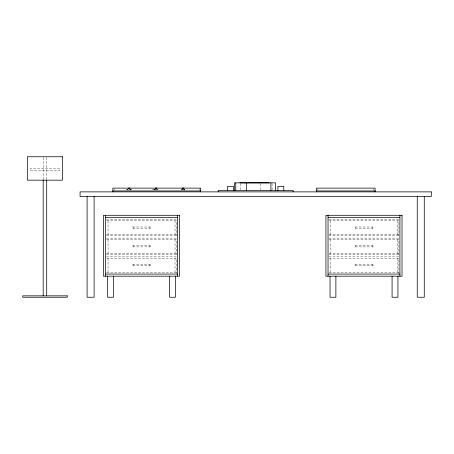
<?xml version="1.0" encoding="UTF-8"?>
<svg xmlns="http://www.w3.org/2000/svg" width="454" height="454" viewBox="0 0 454 454"><rect width="100%" height="100%" fill="white"/><g stroke="black" fill="none" stroke-linecap="round" stroke-linejoin="round"><path stroke-width="0.34" stroke-dasharray="2.27 1.7" d="M127.773 189.023L127.92 190.181M127.994 189.085L128.124 190.061M154.701 189.023L154.848 190.181M154.922 189.085L155.052 190.061M181.628 189.023L181.776 190.181M181.85 189.085L181.98 190.061M130.355 190.061L130.485 189.085M130.559 190.181L130.712 189.023M157.283 190.061L157.413 189.085M157.487 190.181L157.64 189.023M184.211 190.061L184.341 189.085M184.415 190.181L184.568 189.023M106.412 219.39L176.657 219.39M328.855 219.39L399.106 219.39M106.645 220.797L176.424 220.797L176.424 235.779M329.093 220.797L398.867 220.797L398.867 235.779M106.645 234.843L176.424 234.843M329.093 234.843L398.867 234.843M106.412 235.779L176.657 235.779M328.855 235.779L399.106 235.779M106.412 238.123L176.657 238.123M328.855 238.123L399.106 238.123M106.645 239.525L176.424 239.525L176.424 254.512M329.093 239.525L398.867 239.525L398.867 254.512M106.645 253.576L176.424 253.576M329.093 253.576L398.867 253.576M106.412 254.512L176.657 254.512M328.855 254.512L399.106 254.512M106.412 256.856L176.657 256.856M328.855 256.856L399.106 256.856M106.645 258.258L176.424 258.258L176.424 273.246M329.093 258.258L398.867 258.258L398.867 273.246M106.645 272.309L176.424 272.309M329.093 272.309L398.867 272.309M397.466 220.797L397.466 234.843M397.466 239.525L397.466 253.576M397.466 258.258L397.466 272.309M373.699 188.83L373.699 190.237M372.178 227L372.178 228.169M372.178 245.733L372.178 246.902M372.178 264.466L372.178 265.635M355.783 227L355.783 228.169M355.783 245.733L355.783 246.902M355.783 264.466L355.783 265.635M330.495 220.797L330.495 234.843M330.495 239.525L330.495 253.576M330.495 258.258L330.495 272.309M317.97 188.83L317.97 190.237M272.077 183.552L272.077 189.778M260.369 183.552L260.369 189.778M240.461 183.552L240.461 189.778M199.255 188.83L199.255 190.237M184.148 189.182L184.148 189.653M182.043 189.182L182.043 189.653M175.017 220.797L175.017 234.843M175.017 239.525L175.017 253.576M175.017 258.258L175.017 272.309M155.699 189.182L155.699 189.653M153.594 189.182L153.594 189.653M149.729 227L149.729 228.169M149.729 245.733L149.729 246.902M149.729 264.466L149.729 265.635M133.34 227L133.34 228.169M133.34 245.733L133.34 246.902M133.34 264.466L133.34 265.635M130.644 189.182L130.644 189.653M127.835 189.182L127.835 189.653M114.255 188.83L114.255 190.237M108.052 220.797L108.052 234.843M108.052 239.525L108.052 253.576M108.052 258.258L108.052 272.309M46.7 157.459L46.7 179.347M43.187 157.459L43.187 179.347M59.582 168.462L30.31 168.462L30.31 170.8L59.582 170.8L59.582 168.462M131.819 189.182L126.666 189.182L126.666 189.653L131.819 189.653L131.819 189.182M156.636 189.182L152.657 189.182L152.657 189.653L156.636 189.653L156.636 189.182M184.619 189.182L181.572 189.182L181.572 189.653L184.619 189.653L184.619 189.182M150.666 227L132.403 227L132.403 228.169L150.666 228.169L150.666 227M373.114 227L354.846 227L354.846 228.169L373.114 228.169L373.114 227M150.666 245.733L132.403 245.733L132.403 246.902L150.666 246.902L150.666 245.733M373.114 245.733L354.846 245.733L354.846 246.902L373.114 246.902L373.114 245.733M150.666 264.466L132.403 264.466L132.403 265.635L150.666 265.635L150.666 264.466M373.114 264.466L354.846 264.466L354.846 265.635L373.114 265.635L373.114 264.466"/><path stroke-width="0.68" d="M128.482 188.098L130.003 188.098M155.41 188.098L156.931 188.098M182.338 188.098L183.859 188.098M128.908 188.172L129.572 188.172M155.836 188.172L156.499 188.172M182.763 188.172L183.427 188.172M112.847 190.941L200.657 190.941M316.563 190.941L375.1 190.941M105.589 217.398L177.474 217.398M328.038 217.398L399.923 217.398M105.589 274.063L177.474 274.063M328.038 274.063L399.923 274.063M424.274 196.559L424.274 297.245L417.249 297.245L417.249 196.559M399.923 215.292L399.923 276.174M397.931 276.174L397.931 297.245L392.08 297.245L392.08 276.174M375.1 191.877L375.1 188.132L316.563 188.132L316.563 191.877M335.881 276.174L335.881 297.245L330.03 297.245L330.03 276.174M328.038 215.292L328.038 276.174M293.148 191.877L293.148 190.47L218.221 190.47L218.221 191.877M283.784 190.47L283.784 186.373L277.927 186.373L277.927 190.47M275.589 190.47L275.589 182.86L234.61 182.86L234.61 190.47M270.902 182.86L270.902 190.47M269.148 182.86L239.877 182.86M246.318 182.86L246.318 190.47M235.779 182.86L235.779 190.47M233.441 190.47L233.441 186.373L227.585 186.373L227.585 190.47M200.657 191.877L200.657 188.132L112.847 188.132L112.847 191.877M177.474 215.292L177.474 276.174M175.488 276.174L175.488 297.245L169.631 297.245L169.631 276.174M113.438 276.174L113.438 297.245L107.581 297.245L107.581 276.174M105.589 215.292L105.589 276.174M94.12 196.559L94.12 297.245L87.094 297.245L87.094 196.559M46.7 180.051L46.7 295.843M43.187 180.051L43.187 295.843M62.504 156.755L27.382 156.755L27.382 180.17L62.504 180.17L62.504 156.755M431.3 191.877L80.069 191.877L80.069 196.559L431.3 196.559L431.3 191.877M179.585 215.292L103.484 215.292L103.484 276.174L179.585 276.174L179.585 215.292M402.028 215.292L325.932 215.292L325.932 276.174L402.028 276.174L402.028 215.292M67.192 295.843L22.7 295.843L22.7 297.245L67.192 297.245L67.192 295.843"/></g></svg>
